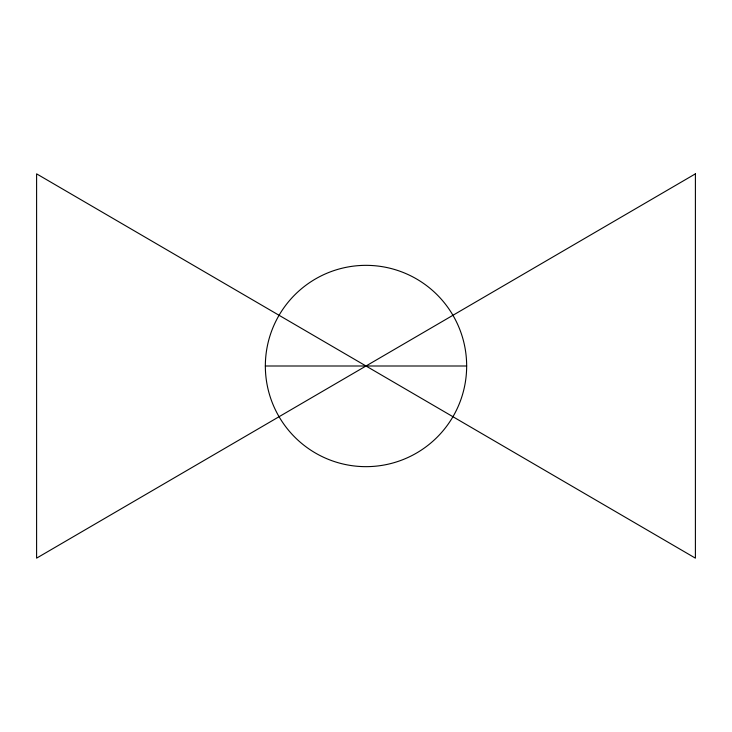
<?xml version="1.0" encoding="UTF-8"?>
<svg xmlns="http://www.w3.org/2000/svg" width="732" height="732" viewBox="0 0 732 732"><rect width="100%" height="100%" fill="white"/><g stroke="black" fill="none" stroke-linecap="round" stroke-linejoin="round"><path stroke-width="1.1" d="M265.341 366L466.659 366A100.659 100.659 0 0 1 315.675 453.172A100.659 100.659 0 0 1 315.675 278.828A100.659 100.659 0 0 1 466.659 366M695.4 173.85L36.6 558.15L36.6 173.85L695.4 558.15L695.4 173.85"/></g></svg>
